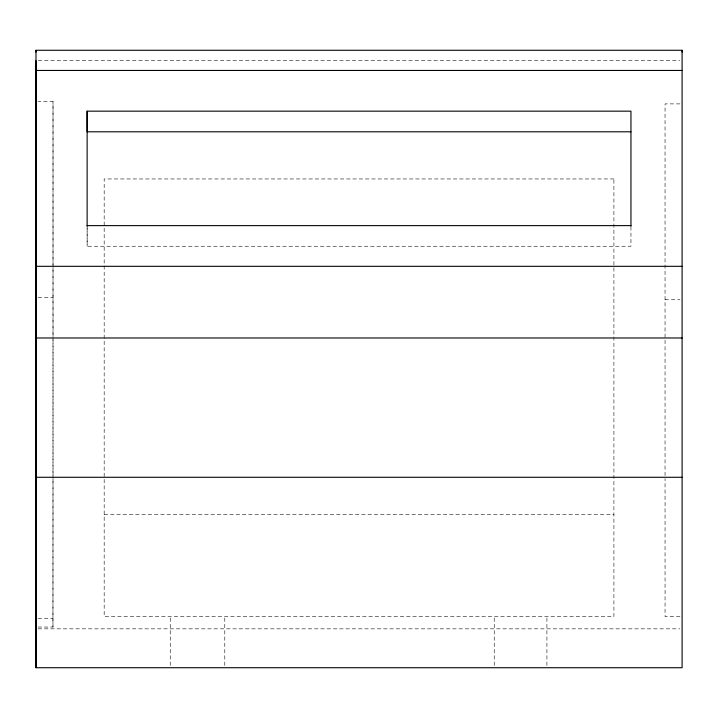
<?xml version="1.0" encoding="UTF-8"?>
<svg xmlns="http://www.w3.org/2000/svg" width="718" height="718" viewBox="0 0 718 718"><rect width="100%" height="100%" fill="white"/><g stroke="black" fill="none" stroke-linecap="round" stroke-linejoin="round"><path stroke-width="0.54" stroke-dasharray="3.59 2.69" d="M38.045 627.038L52.961 627.038L53.015 101.409L38.099 101.409M52.961 627.038L53.033 476.294M53.033 475.172L53.033 337.55M53.042 336.437L53.015 101.409M630.951 226.7L630.951 246.247L87.129 246.247L87.129 227.355M170.247 665.505L170.247 616.591M224.788 665.505L224.788 616.591M494.226 665.505L494.226 616.591M546.919 665.505L546.919 616.591M38.233 60.707L679.847 60.707M679.964 103.895L665.048 103.895L665.048 477.766M38.126 297.279L53.042 297.279M665.048 299.756L679.964 299.756M104.173 514.312L613.908 514.303M679.964 616.591L665.056 616.591L665.048 478.601M38.108 618.386L53.024 618.386M38.144 628.842L679.856 628.851M87.129 225.614L87.129 246.247M613.908 178.953L104.173 178.953L104.173 616.591L613.917 616.591L613.908 178.953"/><path stroke-width="1.08" d="M35.99 60.707L35.99 667.722L682.1 667.731L682.091 50.269L35.99 50.278L35.99 52.073M87.129 226.251L87.129 111.164L630.951 111.164L630.951 226.251M682.091 52.073L682.091 50.269M35.909 627.038L35.963 101.409M35.99 70.454L682.091 70.454M630.951 131.798L87.129 131.798L87.129 111.164M87.129 225.614L630.951 225.614M35.99 266.315L682.091 266.315M35.99 337.981L682.1 337.981M35.99 477.282L682.1 477.29M35.99 50.278L35.99 667.731"/></g></svg>
